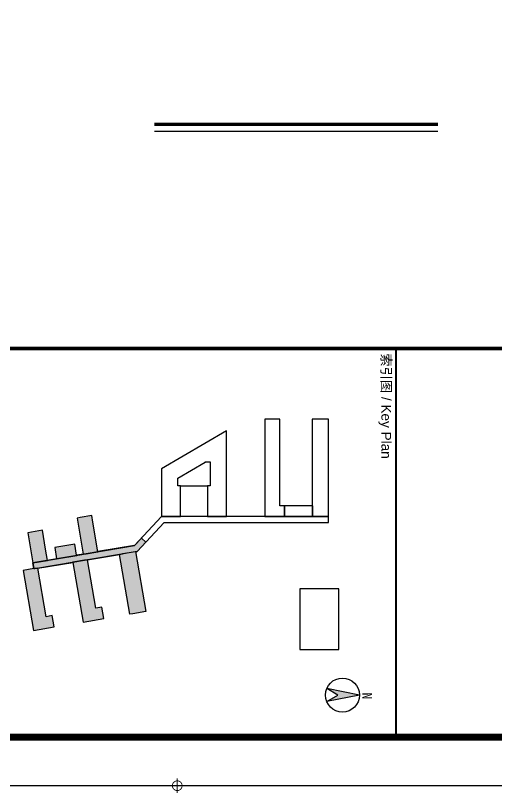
# Model space of a CAD drawing. Extents: x 129492 to 2683129, y 513162 to 1188265.
# Drawn here: x 556665 to 571505, y 513162 to 537183 of the extents above; entities that cross this region are included whole.
import ezdxf

# ---------------------------------------------------------------- set-up
doc = ezdxf.new("R2010")
doc.units = 0
doc.header["$LTSCALE"] = 1000
doc.header["$MEASUREMENT"] = 0
for name, color, linetype in [('G-0-XREF', 2, 'Continuous'), ('G-ANNO-TEXT', 33, 'Continuous'), ('图框CCDI_B0GA1+0.00$0$G-0-XREF', 2, 'Continuous'), ('图框CCDI_B0GA1+0.00$0$G-ANNO-NOTE', 21, 'Continuous'), ('图框CCDI_B0GA1+0.00$0$G-ANNO-TEXT', 33, 'Continuous'), ('图框CCDI_B0GA1+0.00$0$G-BORD', 3, 'Continuous'), ('图框CCDI_B0GA1+0.00$0$符号', 7, 'Continuous')]:
    doc.layers.add(name, color=color, linetype=linetype)
doc.styles.add('图框CCDI_B0GA1+0.00$0$CCDI_T0G_01', font='arial.ttf')
doc.styles.add('图框CCDI_B0GA1+0.00$0$CCDI_T_G01', font='arial.ttf')

# ---------------------------------------------------------------- blocks, each defined once
blk = doc.blocks.new('图框CCDI_B0GA1+0.00$0$A$C52F44C65')
at = {"layer": '图框CCDI_B0GA1+0.00$0$G-ANNO-NOTE', "color": 8, "elevation": 63}
blk.add_lwpolyline([(-3054, -1178), (-3054, -1981), (-1801, -1981), (-1801, -1222), (-1801, -1222), (-1801, -1222), (-1801, -1222), (-1801, -1178)], close=True, dxfattribs=at)
at = {"layer": '图框CCDI_B0GA1+0.00$0$G-ANNO-NOTE', "color": 8}
for points in [[(-5267, -1389), (-6417, -1389), (-6417, -1389), (-6417, -1389), (-6546, -1389), (-6546, -1659), (-6546, -1722), (-4760, -1722), (-4760, -1719), (-4540, -1719), (-4540, -1389), (-5267, -1389), (-5267, -1389)], [(-4417, -1389), (-4540, -1389), (-4540, -2696), (-4543, -2696), (-4543, -3490), (-4540, -3490), (-4540, -4825), (-3946, -5379), (-3819, -6134), (-3812, -6133), (-3772, -6372), (-3775, -6373), (-3765, -6435), (-3768, -6435), (-3745, -6569), (-3739, -6568), (-3587, -7469), (-3469, -7449), (-3472, -7430), (-3469, -7430), (-3479, -7367), (-3476, -7367), (-3598, -6646), (-3604, -6647), (-3644, -6408), (-3641, -6408), (-3652, -6346), (-3649, -6345), (-3760, -5687), (-3763, -5687), (-3774, -5625), (-3777, -5625), (-3822, -5358), (-3816, -5357), (-3821, -5323), (-4417, -4768)], [(-4760, -2293), (-4540, -2293), (-4540, -1719), (-4760, -1719)], [(-4540, -2293), (-4760, -2293), (-4760, -2390), (-6546, -2390), (-6546, -2453), (-6546, -2696), (-6417, -2696), (-6417, -2696), (-6417, -2696), (-4543, -2696), (-4543, -2696), (-4540, -2696)], [(-4540, -3490), (-6307, -3490), (-5520, -4825), (-4675, -4825), (-4540, -4825), (-4540, -4554), (-4540, -4435), (-5176, -4435), (-5176, -4491), (-5176, -4491), (-5176, -4491), (-5329, -4491), (-5663, -3924), (-5669, -3924), (-5669, -3820), (-5469, -3820), (-5469, -3824), (-5176, -3824), (-5176, -3824), (-5176, -3824), (-5176, -3880), (-4540, -3880), (-4540, -3761), (-4540, -3761)], [(-5176, -3880), (-4939, -3880), (-4939, -3880), (-4540, -3880), (-4540, -4435), (-4939, -4435), (-4939, -4435), (-5176, -4435)], [(-3774, -5625), (-3777, -5625), (-3822, -5358), (-2586, -5149), (-2540, -5417), (-2540, -5417), (-2530, -5479), (-3763, -5687)], [(-2368, -6438), (-2440, -6010), (-2673, -6049), (-2652, -6177), (-3649, -6345), (-3649, -6345), (-3652, -6346), (-3641, -6408), (-3644, -6408), (-3604, -6647), (-3598, -6646)], [(-3812, -6133), (-3818, -6134), (-3818, -6134), (-4427, -6237), (-4561, -6260), (-4520, -6499), (-4510, -6561), (-3768, -6435), (-3768, -6435), (-3765, -6435), (-3775, -6373), (-3772, -6372)], [(-3739, -6568), (-3745, -6569), (-3744, -6572), (-3971, -6610), (-3902, -7022), (-3669, -6983)], [(-2268, -7032), (-2501, -7071), (-2479, -7198), (-3479, -7367), (-3469, -7430), (-3472, -7430), (-3469, -7449), (-3469, -7449), (-3469, -7449), (-3431, -7669), (-2195, -7460)], [(-3637, -7169), (-3870, -7209), (-3870, -7209), (-4259, -7272), (-4208, -7574), (-3587, -7469)]]:
    blk.add_lwpolyline(points, close=True, dxfattribs=at)
blk.add_lwpolyline([(-4098, -5238), (-4012, -5145), (-3821, -5323), (-3466, -7429), (-3472, -7430), (-3469, -7449), (-3587, -7469), (-3946, -5379), (-4098, -5238)], dxfattribs=at)
blk = doc.blocks.new('图框CCDI_B0GA1+0.00$0$MidPoitent')
at = {"const_width": 0.18}
for points in [[(-1.5, 0), (1.5, 0)], [(0, -1.5), (0, 1.5)]]:
    blk.add_lwpolyline(points, dxfattribs=at)
blk.add_lwpolyline([(0, -1, 1), (0, 1, 1), (0, -1, 1)], format="xyb", dxfattribs=at)
blk = doc.blocks.new('图框CCDI_B0GA1+0.00$0$$plan$00002322')
at = {"layer": '图框CCDI_B0GA1+0.00$0$符号'}
blk.add_hatch(color=256, dxfattribs=at).paths.add_polyline_path([(0, 1000), (-382, -924), (0, -280), (382, -924)])
for p, q in [((0, 1000, 0), (-382, -924, 0)), ((0, 1000, 0), (382, -924, 0)), ((0, -280, 0), (-382, -924, 0)), ((382, -924, 0), (0, -280, 0))]:
    blk.add_line(p, q, dxfattribs=at)
blk.add_circle((0, 0, 0), 1000, dxfattribs=at)
blk = doc.blocks.new('图框CCDI_B0GA1+0.00')
at = {"layer": '图框CCDI_B0GA1+0.00$0$G-BORD'}
blk.add_lwpolyline([(0, 59400), (84100, 59400), (84100, 0), (0, 0)], close=True, dxfattribs=at)
at = {"layer": '图框CCDI_B0GA1+0.00$0$G-BORD', "const_width": 140}
blk.add_lwpolyline([(3300, 58400), (83100, 58400), (83100, 1000), (3300, 1000)], close=True, dxfattribs=at)
at = {"layer": '图框CCDI_B0GA1+0.00$0$G-BORD'}
for points, const_width in [([(75100, 1000), (75100, 58400)], 70), ([(75100, 34200), (83100, 34200)], 35)]:
    blk.add_lwpolyline(points, dxfattribs=dict(at, const_width=const_width))
at = {"layer": '图框CCDI_B0GA1+0.00$0$G-0-XREF', "ltscale": 5}
blk.add_blockref('图框CCDI_B0GA1+0.00$0$A$C52F44C65', (83100, 34200), dxfattribs=at)
at = {"layer": '图框CCDI_B0GA1+0.00$0$G-ANNO-TEXT', "xscale": 0.3499199999999991, "yscale": 0.3499199999999991, "zscale": 0.3499199999999991, "rotation": 5.1495863476885e-11}
blk.add_blockref('图框CCDI_B0GA1+0.00$0$$plan$00002322', (82234, 33099, 0), dxfattribs=at)
at = {"layer": '图框CCDI_B0GA1+0.00$0$G-BORD', "xscale": 100, "yscale": 100, "zscale": 100}
blk.add_blockref('图框CCDI_B0GA1+0.00$0$MidPoitent', (84100, 29700), dxfattribs=at)
blk.add_blockref('图框CCDI_B0GA1+0.00$0$MidPoitent', (84100, 29700), dxfattribs=at)
at = {"layer": '图框CCDI_B0GA1+0.00$0$G-ANNO-TEXT', "char_height": 200}
for s, insert, width, attachment_point, style in [('{\\fSimSun|b0|i0|c134|p54;索引图} / Key Plan', (75200, 34100), 7900, 1, '图框CCDI_B0GA1+0.00$0$CCDI_T_G01'), ('\\pl166.7;{\\fSimHei|b0|i0|c134|p2;N}', (82018, 33508), 753.13, 7, '图框CCDI_B0GA1+0.00$0$CCDI_T0G_01')]:
    blk.add_mtext(s, dxfattribs=dict(at, insert=insert, width=width, attachment_point=attachment_point, style=style))
blk = doc.blocks.new('fewwwww')
at = {"layer": 'G-0-XREF', "ltscale": 5}
h = blk.add_hatch(color=8, dxfattribs=at)
h.dxf.hatch_style = 1
h.paths.add_polyline_path([(11047, 111183), (11047, 110797), (11452, 110797), (11452, 111183)])
h.paths.add_polyline_path([(36781, -5202), (36874, -5186), (37275, -5119), (36963, -3274), (36469, -3357), (36469, -3357)])
h = blk.add_hatch(color=8, dxfattribs=at)
h.dxf.hatch_style = 1
h.paths.add_polyline_path([(36963, -3274), (36469, -3357), (36469, -3357), (36781, -5202), (36874, -5186), (37275, -5119)])
h.paths.add_polyline_path([(35482, -3524), (35030, -3600), (35342, -5445), (35984, -5337), (35925, -4987), (35734, -5020)])
h.paths.add_polyline_path([(33949, -3783), (33856, -3799), (33826, -3794), (33495, -3850), (33809, -5704), (34452, -5596), (34393, -5246), (34202, -5279)])
h.paths.add_polyline_path([(34091, -2609), (33639, -2685), (33796, -3617), (34245, -3540), (34186, -3192), (34186, -3192)])
h.paths.add_polyline_path([(35084, -3040), (34466, -3145), (34525, -3492), (35142, -3386)])
h.paths.add_polyline_path([(35644, -2356), (35610, -2156), (35251, -2216), (35158, -2232), (35346, -3346), (35346, -3346), (35436, -3335), (35799, -3273)])
h = blk.add_hatch(color=8, dxfattribs=at)
h.dxf.hatch_style = 1
h.paths.add_polyline_path([(37143, -2850), (37281, -2979), (37014, -3265), (33840, -3792), (33796, -3617), (36957, -3049)])
h = blk.add_hatch(color=8, dxfattribs=at)
h.dxf.hatch_style = 1
h.paths.add_polyline_path([(37143, -2850), (37281, -2979), (37014, -3265), (33840, -3792), (33796, -3617), (36957, -3049)])

msp = doc.modelspace()

# ---------------------------------------------------------------- linework, layer by layer
at = {"layer": 'G-ANNO-TEXT', "const_width": 105}
msp.add_lwpolyline([(560950, 533822), (569701, 533822)], dxfattribs=at)
at = {"layer": 'G-ANNO-TEXT'}
msp.add_lwpolyline([(560950, 533612), (569701, 533612)], dxfattribs=at)

# ---------------------------------------------------------------- block references
at = {"layer": 'G-0-XREF', "ltscale": 5, "xscale": 1.5, "yscale": 1.5, "zscale": 1.5, "rotation": 270}
msp.add_blockref('图框CCDI_B0GA1+0.00', (517105, 639551), dxfattribs=at)
at = {"layer": 'G-0-XREF'}
msp.add_blockref('fewwwww', (523405, 523901), dxfattribs=at)

doc.saveas('drawing.dxf')
